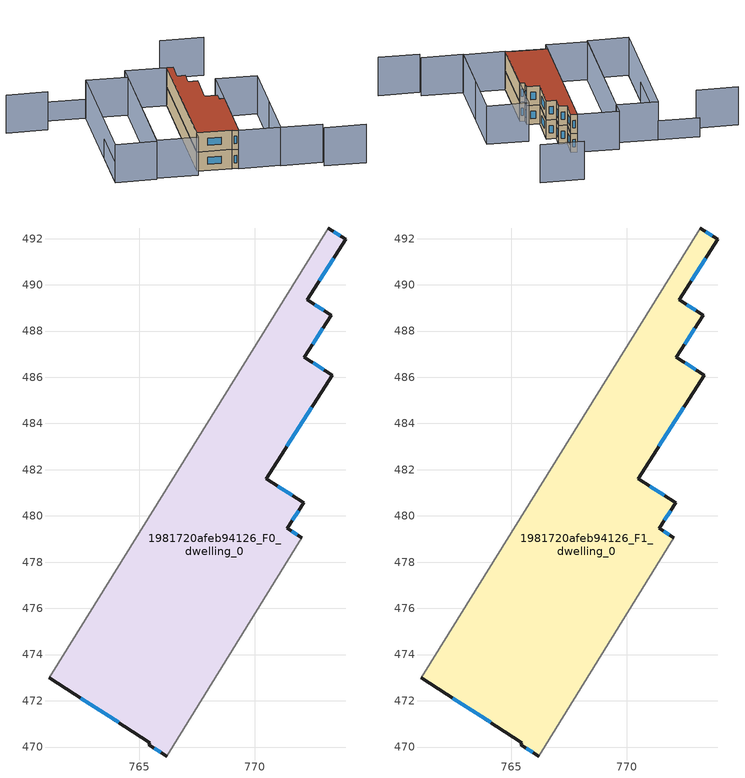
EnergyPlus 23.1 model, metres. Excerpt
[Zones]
1981720afeb94126_F0_dwelling_0
 floor ground (EU_floor_Construction): 773.95,491.97 772.27,489.35 773.31,488.69 772.15,486.87 773.37,486.09 770.5,481.62 772.13,480.57 771.42,479.47 772.05,479.06 766.19,469.61 765.42,470.11 765.47,470.19 761.11,472.99 773.19,492.46 z0
 wall outside (EU_wall_Construction): 772.05,479.06 771.42,479.47 772.13,480.57 770.5,481.62 773.37,486.09 772.15,486.87 773.31,488.69 772.27,489.35 773.95,491.97 773.19,492.46 / 761.11,472.99 765.47,470.19 765.42,470.11 766.19,469.61 z0:3
 wall adiabatic (EU_wall_Construction): 766.19,469.61 772.05,479.06 / 773.19,492.46 761.11,472.99 z0:3
 window (EU_Window_Construction): 771.4,483.01 772.48,484.69 / 771.62,480.9 771.01,481.29 / 771.64,479.81 771.91,480.23 / 771.85,479.19 771.62,479.34 / 765.66,469.95 765.95,469.76 / 762.47,472.12 764.11,471.06 / 773.71,492.12 773.42,492.31 / 772.79,490.17 773.43,491.15 / 772.99,488.89 772.6,489.14 / 772.51,487.44 772.95,488.12 / 772.99,486.33 772.53,486.63 z0.93:2.07
1981720afeb94126_F1_dwelling_0
 floor to 1981720afeb94126_F0_dwelling_0 (EU_floor_Construction): 773.95,491.97 772.27,489.35 773.31,488.69 772.15,486.87 773.37,486.09 770.5,481.62 772.13,480.57 771.42,479.47 772.05,479.06 766.19,469.61 765.42,470.11 765.47,470.19 761.11,472.99 773.19,492.46 z3
 wall outside (EU_wall_Construction): 772.05,479.06 771.42,479.47 772.13,480.57 770.5,481.62 773.37,486.09 772.15,486.87 773.31,488.69 772.27,489.35 773.95,491.97 773.19,492.46 / 761.11,472.99 765.47,470.19 765.42,470.11 766.19,469.61 z3:6
 wall adiabatic (EU_wall_Construction): 766.19,469.61 772.05,479.06 / 773.19,492.46 761.11,472.99 z3:6
 window (EU_Window_Construction): 771.4,483.01 772.48,484.69 / 771.62,480.9 771.01,481.29 / 771.64,479.81 771.91,480.23 / 771.85,479.19 771.62,479.34 / 765.66,469.95 765.95,469.76 / 762.47,472.12 764.11,471.06 / 773.71,492.12 773.42,492.31 / 772.79,490.17 773.43,491.15 / 772.99,488.89 772.6,489.14 / 772.51,487.44 772.95,488.12 / 772.99,486.33 772.53,486.63 z3.93:5.07
 roof outside (EU_roof_Construction): 766.19,469.61 772.05,479.06 771.42,479.47 772.13,480.57 770.5,481.62 773.37,486.09 772.15,486.87 773.31,488.69 772.27,489.35 773.95,491.97 773.19,492.46 761.11,472.99 765.47,470.19 765.42,470.11 z6
shading: 776.46,463.04 771.28,466.26 / 771.28,466.26 780.81,481.62 / 780.98,458.76 775.8,461.97 / 784.13,496.56 778.71,499.96 / 749.81,501.03 754.99,497.82 / 780.84,481.67 771.32,466.32 / 771.32,466.32 766.14,469.53 / 766.14,469.53 775.66,484.88 / 775.66,484.88 780.84,481.67 / 773.19,492.47 760.35,471.76 / 760.35,471.76 755.17,474.98 / 755.17,474.98 768.01,495.68 / 768.01,495.68 773.19,492.47 / 749.82,477.91 761.69,497.05 / 761.69,497.05 766.87,493.84 / 766.87,493.84 755,474.7 / 755,474.7 749.82,477.91 z0:6; 756.55,500.32 761.73,497.11 / 761.73,497.11 749.86,477.97 z0:3
[Building]
EU S2 Campaign: North Axis=0; Terrain=City; Solar Distribution=FullExterior
[Site:Location]
Montreal-Trudeau.Intl.AP: Latitude=45.4667; Longitude=-73.75; Time Zone=-5; Elevation=36
[SizingPeriod:WeatherFileDays]
AnnualSizingPeriod: Begin Month=1; Begin Day of Month=1; End Month=12; End Day of Month=31; Day of Week for Start Day=Monday; Use Weather File Daylight Saving Period=No; Use Weather File Rain and Snow Indicators=No
[MATERIAL]
EU_InternalMass_Material: Roughness=MediumRough; Thickness=0.1; Conductivity=1; Density=1800; Specific Heat=900; Thermal Absorptance=0.9; Solar Absorptance=0.7; Visible Absorptance=0.7
[MATERIAL:NOMASS] Roughness=MediumRough; Thermal Absorptance=0.9; Solar Absorptance=0.7; Visible Absorptance=0.7
Name | Thermal Resistance
EU_wall_NoMass; EU_floor_NoMass | 1.36485
EU_roof_NoMass | 2.55992
[WINDOWMATERIAL:SIMPLEGLAZINGSYSTEM]
EU_Window_SimpleGlazing: UFactor=3.92339; Solar Heat Gain Coefficient=0.8; Visible Transmittance=0.8
[CONSTRUCTION]
EU_wall_Construction: EU_wall_NoMass
EU_roof_Construction: EU_roof_NoMass
EU_floor_Construction: EU_floor_NoMass
EU_Window_Construction: EU_Window_SimpleGlazing
EU_InternalMass_Construction: EU_InternalMass_Material
[ZONE] Type=1; Multiplier=1; Ceiling Height=autocalculate; Floor Area=autocalculate; Part of Total Floor Area=Yes
Name | Volume
1981720afeb94126_F0_dwelling_0 | 299.939
1981720afeb94126_F1_dwelling_0 | 299.941
[INTERNALMASS] Construction=EU_InternalMass_Construction; Surface Area=99.98
Name | Zone or ZoneList
1981720afeb94126_F0_dwelling_0_EU_InternalMass | 1981720afeb94126_F0_dwelling_0
1981720afeb94126_F1_dwelling_0_EU_InternalMass | 1981720afeb94126_F1_dwelling_0
[OTHEREQUIPMENT] Fuel Type=Electricity; Design Level Calculation Method=Watts/Area; Power per Zone Floor Area=1; Fraction Latent=0; Fraction Radiant=0; Fraction Lost=0; Carbon Dioxide Generation Rate=0; EndUse Subcategory=EU_Step8_InternalGains
Name | Zone or ZoneList or Space or SpaceList | Schedule
EU_Step8_InternalGain_1981720afeb94126_F0_dwelling_0_f000 | 1981720afeb94126_F0_dwelling_0 | EU_Step8_GainSchedule_1981720afeb94126_F0_dwelling_0_f000
EU_Step8_InternalGain_1981720afeb94126_F1_dwelling_0_f000 | 1981720afeb94126_F1_dwelling_0 | EU_Step8_GainSchedule_1981720afeb94126_F1_dwelling_0_f000
[ZONEVENTILATION:DESIGNFLOWRATE] Schedule=EU_AlwaysOn; Design Flow Rate Calculation Method=AirChanges/Hour; Air Changes per Hour=0.860309; Ventilation Type=Natural; Fan Pressure Rise=0; Fan Total Efficiency=1; Constant Term Coefficient=1; Temperature Term Coefficient=0; Velocity Term Coefficient=0; Velocity Squared Term Coefficient=0; Minimum Indoor Temperature=-100; Maximum Indoor Temperature=100; Delta Temperature=-100; Minimum Outdoor Temperature=-100; Maximum Outdoor Temperature=100; Maximum Wind Speed=40
Name | Zone or ZoneList or Space or SpaceList
EU_ConstantAir_1981720afeb94126_F0_dwelling_0 | 1981720afeb94126_F0_dwelling_0
EU_ConstantAir_1981720afeb94126_F1_dwelling_0 | 1981720afeb94126_F1_dwelling_0
[HVACTEMPLATE:THERMOSTAT] Constant Heating Setpoint=20; Constant Cooling Setpoint=50
EU_HeatOnly_1981720afeb94126_F0_dwelling_0; EU_HeatOnly_1981720afeb94126_F1_dwelling_0
[HVACTEMPLATE:ZONE:IDEALLOADSAIRSYSTEM] System Availability Schedule=EU_AlwaysOn; Maximum Heating Supply Air Temperature=50; Minimum Cooling Supply Air Temperature=13; Maximum Heating Supply Air Humidity Ratio=0.0156; Minimum Cooling Supply Air Humidity Ratio=0.0077; Heating Limit=NoLimit; Cooling Limit=NoLimit; Heating Availability Schedule=EU_AlwaysOn; Cooling Availability Schedule=EU_CoolingOff; Dehumidification Control Type=ConstantSensibleHeatRatio; Cooling Sensible Heat Ratio=0.7; Dehumidification Setpoint=60; Humidification Control Type=None; Humidification Setpoint=30; Outdoor Air Method=None; Outdoor Air Flow Rate per Person=0.00944; Outdoor Air Flow Rate per Zone Floor Area=0; Outdoor Air Flow Rate per Zone=0; Demand Controlled Ventilation Type=None; Outdoor Air Economizer Type=NoEconomizer; Heat Recovery Type=None; Sensible Heat Recovery Effectiveness=0.7; Latent Heat Recovery Effectiveness=0.65
Name | Template Thermostat
1981720afeb94126_F0_dwelling_0 | EU_HeatOnly_1981720afeb94126_F0_dwelling_0
1981720afeb94126_F1_dwelling_0 | EU_HeatOnly_1981720afeb94126_F1_dwelling_0
[SIZING:ZONE] Zone Cooling Design Supply Air Temperature Input Method=SupplyAirTemperature; Zone Cooling Design Supply Air Temperature=13; Zone Heating Design Supply Air Temperature Input Method=SupplyAirTemperature; Zone Heating Design Supply Air Temperature=50; Zone Cooling Design Supply Air Humidity Ratio=0.008; Zone Heating Design Supply Air Humidity Ratio=0.008; Cooling Design Air Flow Method=DesignDay; Cooling Design Air Flow Rate=0; Cooling Minimum Air Flow per Zone Floor Area=0.000762; Cooling Minimum Air Flow=0; Cooling Minimum Air Flow Fraction=0.2; Heating Design Air Flow Method=DesignDay; Heating Design Air Flow Rate=0; Heating Maximum Air Flow per Zone Floor Area=0.002032; Heating Maximum Air Flow=0.141576; Heating Maximum Air Flow Fraction=0.3; Account for Dedicated Outdoor Air System=No; Dedicated Outdoor Air System Control Strategy=NeutralSupplyAir; Dedicated Outdoor Air Low Setpoint Temperature for Design=autosize; Dedicated Outdoor Air High Setpoint Temperature for Design=autosize; Zone Load Sizing Method=Sensible Load Only No Latent Load; Zone Latent Cooling Design Supply Air Humidity Ratio Input Method=HumidityRatioDifference; Zone Cooling Design Supply Air Humidity Ratio Difference=0.005; Zone Latent Heating Design Supply Air Humidity Ratio Input Method=HumidityRatioDifference; Zone Humidification Design Supply Air Humidity Ratio Difference=0.005
1981720afeb94126_F0_dwelling_0; 1981720afeb94126_F1_dwelling_0
[SCHEDULE:CONSTANT]
Name | Hourly Value
EU_AlwaysOn | 1
EU_CoolingOff | 0
[SCHEDULE:FILE] Column Number=1; Rows to Skip at Top=0; Number of Hours of Data=8760; Column Separator=Comma; Interpolate to Timestep=No; Minutes per Item=60; Adjust Schedule for Daylight Savings=Yes
Name | File
EU_Step8_GainSchedule_1981720afeb94126_F0_dwelling_0_f000 | ../../schedules/1981720afeb94126/1981720afeb94126_F0_dwelling_0_f000_gain.csv
EU_Step8_GainSchedule_1981720afeb94126_F1_dwelling_0_f000 | ../../schedules/1981720afeb94126/1981720afeb94126_F1_dwelling_0_f000_gain.csv
